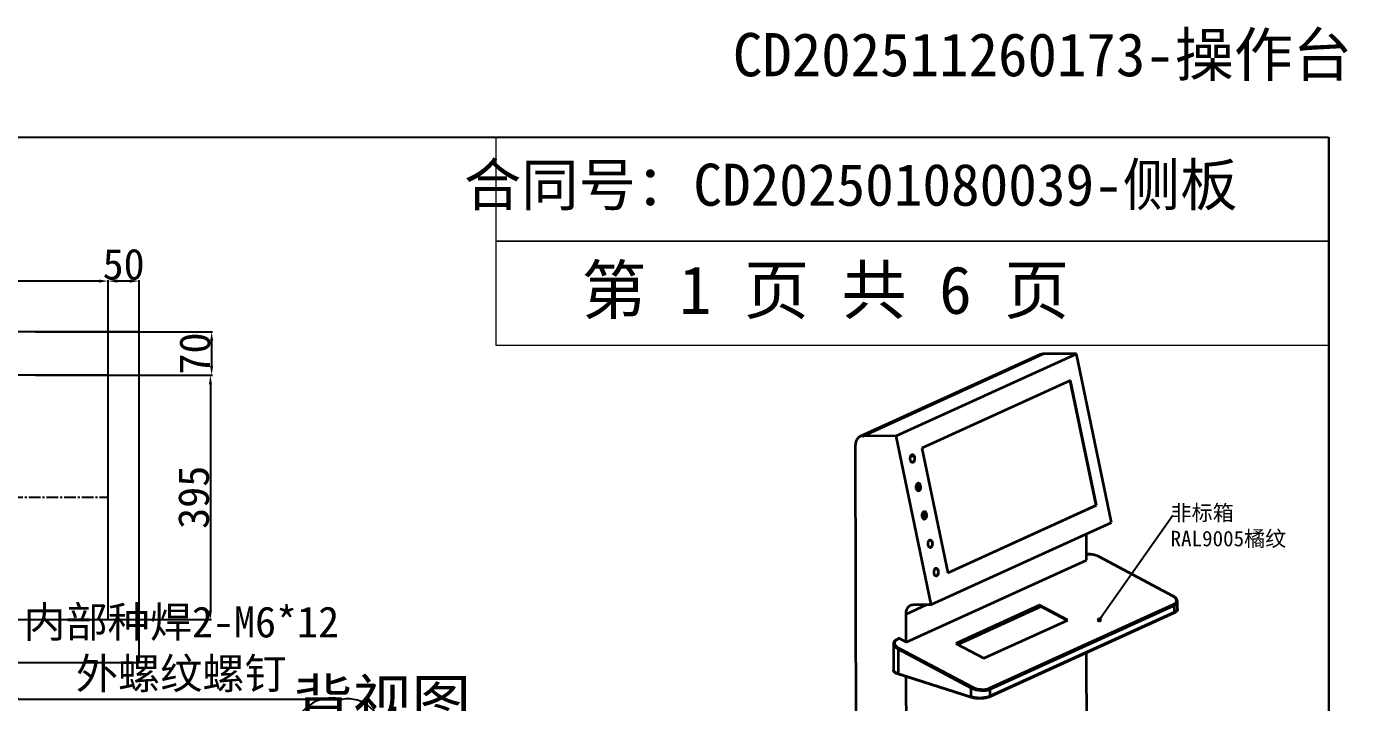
# Model space of a CAD drawing. Header units: millimetres. Extents: x 7760 to 23106, y -3343 to 6769.
# Drawn here: x 12311 to 14448, y 5676 to 6769 of the extents above; entities that cross this region are included whole.
import ezdxf

# ---------------------------------------------------------------- set-up
doc = ezdxf.new("R2010")
doc.units = ezdxf.units.MM
for name, pattern in [('ACAD_ISO04W100', [30, 24, -3, 0, -3]), ('AD_LTYPE6 0 mm', [16, 13, -1, 1, -1]), ('CENTER2', [28.575, 19.05, -3.175, 3.175, -3.175])]:
    doc.linetypes.add(name, pattern=pattern)
for name, color, linetype, lineweight in [('ACADxuxian1', 6, 'AD_LTYPE6 0 mm', 0), ('ACAD注释层', 3, 'Continuous', 0), ('图框', 7, 'Continuous', 15)]:
    doc.layers.add(name, color=color, linetype=linetype, lineweight=lineweight)
doc.layers.add('xuxian1', color=6, linetype='ACAD_ISO04W100')
doc.styles.add('SLDTEXTSTYLE0', font='')
doc.styles.get("Standard").update_dxf_attribs({"font": ''})
doc.styles.get('SLDTEXTSTYLE0').set_extended_font_data('宋体')
doc.styles.get('Standard').set_extended_font_data('SimSun')
doc.dimstyles.new('50#', dxfattribs={"dimtxt": 50, "dimasz": 15, "dimexe": 1.5, "dimexo": 3, "dimgap": 2, "dimtad": 1, "dimtoh": 1, "dimzin": 12, "dimdsep": 46, "dimtxsty": 'Standard', "dimcen": 20, "dimclrd": 3, "dimclre": 3, "dimclrt": 7, "dimadec": 0, "dimazin": 3, "dimtfac": 1, "dimtmove": 0, "dimatfit": 3, "dimfxl": 0, "dimarcsym": 0})
doc.dimstyles.new('SLDDIMSTYLE3', dxfattribs={"dimtxt": 0.18, "dimasz": 8.128, "dimexe": 0, "dimexo": 0.0625, "dimgap": 0, "dimtad": 0, "dimtih": 1, "dimtoh": 1, "dimdec": 0, "dimrnd": 1e-09, "dimzin": 0, "dimdsep": 46, "dimtxsty": 'Standard', "dimblk1": 'DOT', "dimblk2": 'DOT', "dimsah": 1, "dimcen": 0.09, "dimadec": 0, "dimazin": 0, "dimtfac": 8.128, "dimtdec": 0, "dimtofl": 0, "dimtmove": 0, "dimatfit": 3, "dimldrblk": 'DOT', "dimfxl": 0, "dimfrac": 2, "dimtolj": 1, "dimtzin": 0, "dimarcsym": 0})

# ---------------------------------------------------------------- blocks, each defined once
blk = doc.blocks.new('*D41')
at = {"color": 3, "lineweight": -2}
for p, q in [((12325.4, 6275.4), (12611.8, 6275.4)), ((12610.3, 6260.4), (12610.3, 6220.4)), ((12325.4, 6205.4), (12611.8, 6205.4))]:
    blk.add_line(p, q, dxfattribs=at)
at = {"color": 3}
for points in [[(12612.8, 6260.4), (12607.8, 6260.4), (12610.3, 6275.4)], [(12607.8, 6220.4), (12612.8, 6220.4), (12610.3, 6205.4)]]:
    blk.add_solid(points, dxfattribs=at)
at = {"layer": 'Defpoints', "color": 0}
for p in [(12322.4, 6275.4), (12322.4, 6205.4), (12610.3, 6205.4)]:
    blk.add_point(p, dxfattribs=at)
at = {"color": 7, "insert": (12583.3, 6240.4), "char_height": 50, "attachment_point": 5, "rotation": 90}
blk.add_mtext('70', dxfattribs=at)
blk = doc.blocks.new('*D42')
at = {"color": 3, "lineweight": -2}
for p, q in [((12388.2, 6205.4), (12609.8, 6205.4)), ((12608.3, 6190.4), (12608.3, 5825.4)), ((12388.2, 5810.4), (12609.8, 5810.4))]:
    blk.add_line(p, q, dxfattribs=at)
at = {"color": 3}
for points in [[(12610.8, 6190.4), (12605.8, 6190.4), (12608.3, 6205.4)], [(12605.8, 5825.4), (12610.8, 5825.4), (12608.3, 5810.4)]]:
    blk.add_solid(points, dxfattribs=at)
at = {"layer": 'Defpoints', "color": 0}
for p in [(12385.2, 6205.4), (12385.2, 5810.4), (12608.3, 5810.4)]:
    blk.add_point(p, dxfattribs=at)
at = {"color": 7, "insert": (12581.3, 6007.9), "char_height": 50, "attachment_point": 5, "rotation": 90}
blk.add_mtext('395', dxfattribs=at)
blk = doc.blocks.new('*D43')
at = {"color": 3, "lineweight": -2}
for p, q in [((12442.9, 6119.8), (12442.9, 6359)), ((12477.9, 6357.5), (12457.9, 6357.5)), ((12492.9, 6119.8), (12492.9, 6359))]:
    blk.add_line(p, q, dxfattribs=at)
at = {"color": 3}
for points in [[(12457.9, 6360), (12457.9, 6355), (12442.9, 6357.5)], [(12477.9, 6355), (12477.9, 6360), (12492.9, 6357.5)]]:
    blk.add_solid(points, dxfattribs=at)
at = {"layer": 'Defpoints', "color": 0}
for p in [(12442.9, 6357.5), (12442.9, 6116.8), (12492.9, 6116.8)]:
    blk.add_point(p, dxfattribs=at)
at = {"color": 7, "insert": (12467.9, 6384.5), "char_height": 50, "attachment_point": 5}
blk.add_mtext('50', dxfattribs=at)
blk = doc.blocks.new('*D44')
at = {"color": 3, "lineweight": -2}
for p, q in [((11742.9, 6099), (11742.9, 6359)), ((12427.9, 6357.5), (11757.9, 6357.5)), ((12442.9, 6119.8), (12442.9, 6359))]:
    blk.add_line(p, q, dxfattribs=at)
at = {"color": 3}
for points in [[(11757.9, 6360), (11757.9, 6355), (11742.9, 6357.5)], [(12427.9, 6355), (12427.9, 6360), (12442.9, 6357.5)]]:
    blk.add_solid(points, dxfattribs=at)
at = {"layer": 'Defpoints', "color": 0}
for p in [(11742.9, 6357.5), (12442.9, 6116.8), (11742.9, 6096)]:
    blk.add_point(p, dxfattribs=at)
at = {"color": 7, "insert": (12092.9, 6384.5), "char_height": 50, "attachment_point": 5}
blk.add_mtext('700', dxfattribs=at)
blk = doc.blocks.new('JDJH')
at = {"layer": 'xuxian1', "linetype": 'ByBlock'}
for p, q in [((11168, 4312.8), (14925.7, 4312.8)), ((14925.7, 4312.8), (14925.7, 1732.7))]:
    blk.add_line(p, q, dxfattribs=at)
blk = doc.blocks.new('_DOT')
at = {"color": 0, "linetype": 'ByBlock', "lineweight": -2}
blk.add_line((-0.5, 0), (-1, 0), dxfattribs=at)
at = {"color": 0, "linetype": 'ByBlock', "const_width": 0.5}
blk.add_lwpolyline([(-0.25, 0, 1), (0.25, 0, 1)], format="xyb", close=True, dxfattribs=at)
blk = doc.blocks.new('*D234')
at = {"color": 3, "lineweight": -2}
for p, q in [((12179.1, 5782), (12167.7, 5791.6)), ((12190.6, 5772.3), (12195.2, 5768.5)), ((12298.9, 5681.2), (12206.7, 5758.8)), ((12821.3, 5681.2), (12298.9, 5681.2))]:
    blk.add_line(p, q, dxfattribs=at)
at = {"color": 3}
for points in [[(12177.5, 5780.1), (12180.7, 5783.9), (12190.6, 5772.3)], [(12208.3, 5760.7), (12205.1, 5756.9), (12195.2, 5768.5)]]:
    blk.add_solid(points, dxfattribs=at)
at = {"layer": 'Defpoints', "color": 0}
for p in [(12190.6, 5772.3), (12195.2, 5768.5)]:
    blk.add_point(p, dxfattribs=at)
at = {"color": 7, "insert": (12561.1, 5762), "char_height": 50, "attachment_point": 5}
blk.add_mtext('内部种焊2-M6*12\\P外螺纹螺钉', dxfattribs=at)
blk = doc.blocks.new('zw$B883')
at = {"color": 7, "linetype": 'Continuous', "lineweight": 35}
for p, q in [((524.4, 973.2), (232.7, 840.5)), ((237.3, 841.5), (528.9, 974.2)), ((291.2, 841.8), (582.8, 974.5)), ((582.8, 974.5), (528.9, 974.2)), ((639.8, 701.8), (582.8, 974.5)), ((573.1, 931.1), (332.9, 821.8)), ((615, 729.6), (572.9, 931)), ((615.2, 729.6), (573.1, 931.1)), ((291.2, 841.8), (237.3, 841.5)), ((348.2, 569.1), (291.2, 841.8)), ((225.2, 826.3), (226.7, 101.7)), ((332.9, 821.8), (375, 620.3)), ((319.4, 809.6), (313.8, 807.1)), ((323.2, 759.7), (324.6, 756.9)), ((326.2, 760.2), (324.5, 763.6)), ((325.3, 763.4), (327, 759.9)), ((327, 759.9), (326.2, 760.2)), ((375, 620.3), (615.2, 729.6)), ((375, 620.4), (615, 729.6)), ((615, 729.6), (615.2, 729.6)), ((334.8, 714.9), (332.8, 714.1)), ((333.1, 710.9), (334, 711.3)), ((334.8, 711), (333.3, 710.3)), ((334.8, 711), (334, 711.3)), ((335.3, 711), (334.5, 711.3)), ((335.7, 716.1), (336.7, 719.1)), ((335.7, 710.7), (337.3, 707.5)), ((338.2, 718.3), (337.2, 715.5)), ((338.1, 715.2), (337.2, 715.5)), ((338.1, 713.7), (337.2, 714)), ((339, 710.5), (337.2, 714)), ((338.1, 715.2), (338.8, 717.5)), ((338.1, 713.7), (339.6, 710.5)), ((348.2, 569.1), (639.8, 701.8)), ((599.1, 641), (599, 683.2)), ((738, 583.3), (619.5, 646.1)), ((738.6, 583.3), (620.1, 646.1)), ((307.5, 508.3), (599.1, 641)), ((319.5, 568.9), (348.2, 569.1)), ((523.3, 568), (387.8, 506.3)), ((523.2, 567.1), (388.7, 505.9)), ((391.1, 504.6), (525.6, 565.8)), ((441.9, 433.7), (740.4, 569.5)), ((741.4, 567.7), (443, 431.9)), ((741.5, 556.6), (443, 420.8)), ((523.2, 567.1), (523.3, 568)), ((567.7, 543.4), (523.2, 567.1)), ((568.8, 543.9), (523.3, 568)), ((741.5, 556.6), (741.4, 567.7)), ((741.5, 555.6), (741.5, 556.6)), ((746.5, 561.9), (746.4, 573.7)), ((746.5, 560.9), (746.5, 561.9)), ((307.5, 508.3), (307.4, 553.7)), ((433.2, 482.2), (568.8, 543.9)), ((741.5, 555.6), (443, 419.8)), ((295.8, 514.1), (292.4, 512.6)), ((296.7, 514.1), (293.2, 512.5)), ((307.5, 508.3), (296.7, 514.1)), ((286.8, 505.5), (286.9, 463.6)), ((412.9, 434), (294.4, 496.9)), ((294.4, 496.9), (294.5, 457.4)), ((295.7, 498.7), (414.1, 435.9)), ((387.8, 506.3), (433.2, 482.2)), ((600, 208.5), (599.4, 491)), ((286.9, 463.6), (286.9, 462.7)), ((294.5, 457.4), (412.9, 419.7)), ((294.5, 456.5), (294.5, 457.4)), ((412.9, 418.8), (294.5, 456.5)), ((308.4, 75.7), (307.6, 452.3)), ((412.9, 419.7), (412.9, 434)), ((443, 431.9), (443, 420.8)), ((412.9, 418.8), (412.9, 419.7)), ((443, 419.8), (443, 420.8))]:
    blk.add_line(p, q, dxfattribs=at)
at = {"color": 8, "linetype": 'Continuous', "lineweight": 35}
for p, q in [((325.3, 763.4), (324.5, 763.6)), ((339.6, 710.3), (339, 710.5)), ((307.4, 553.7), (341.1, 569))]:
    blk.add_line(p, q, dxfattribs=at)
at = {"color": 7, "linetype": 'Continuous', "lineweight": 35, "flags": 128}
for points in [[(237.3, 841.5), (235.7, 841.4), (234.2, 841.1), (232.8, 840.5), (231.5, 839.8), (230.2, 838.9), (229.1, 837.8), (228.1, 836.6), (227.3, 835.2), (226.5, 833.6), (226, 831.9), (225.6, 830.1), (225.3, 828.3), (225.2, 826.3)], [(316.4, 810.8), (315.8, 810.4), (315.1, 809.8), (314.6, 809.1), (314.2, 808.2), (313.9, 807.2), (313.7, 806.2), (313.6, 805.1), (313.6, 804.1), (313.8, 803), (314.1, 802), (314.6, 801.2), (315.1, 800.4), (315.7, 799.8), (316.3, 799.4), (317, 799.1), (317.8, 799), (318.5, 799.2), (319.2, 799.5), (319.8, 800), (320.4, 800.6), (320.9, 801.4), (321.2, 802.3), (321.5, 803.3), (321.6, 804.4), (321.7, 805.5), (321.5, 806.5), (321.3, 807.5), (320.9, 808.5), (320.5, 809.3), (319.9, 810), (319.3, 810.5), (318.6, 810.9), (317.9, 811), (317.1, 811), (316.4, 810.8)], [(317.2, 811), (317.4, 811), (318.1, 810.7), (318.8, 810.3), (319.4, 809.7), (319.9, 808.9), (320.3, 808), (320.6, 807), (320.8, 806), (320.9, 804.9), (320.8, 803.9), (320.6, 802.8), (320.3, 801.9), (319.8, 801), (319.3, 800.3), (318.7, 799.7), (318, 799.3)], [(318, 799.3), (317.3, 799.1), (317.3, 799.1)], [(326, 764.9), (325.4, 764.5), (324.7, 763.9), (324.2, 763.2), (323.8, 762.3), (323.5, 761.3), (323.3, 760.3), (323.2, 759.2), (323.2, 758.2), (323.4, 757.1), (323.7, 756.1), (324.1, 755.3), (324.7, 754.5), (325.3, 753.9), (325.9, 753.5), (326.6, 753.2), (327.4, 753.1), (328.1, 753.3), (328.8, 753.6), (329.4, 754.1), (330, 754.7), (330.5, 755.5), (330.8, 756.4), (331.1, 757.4), (331.2, 758.5), (331.3, 759.6), (331.1, 760.6), (330.9, 761.6), (330.5, 762.6), (330.1, 763.4), (329.5, 764.1), (328.9, 764.6), (328.2, 765), (327.5, 765.1), (326.7, 765.1), (326, 764.9)], [(324.6, 756.9), (324.9, 756.5), (325.2, 756.4), (325.7, 756.4), (326.1, 756.6), (326.5, 757), (326.8, 757.6), (327, 758.2), (327.2, 758.8), (327.1, 759.4), (327, 759.9)], [(327.1, 753.2), (327.1, 753.3), (326.8, 753.7), (326.5, 753.9), (326.1, 754), (325.7, 753.8), (325.5, 753.7)], [(326, 754), (326.2, 753.5), (326.3, 753.3)], [(326.8, 765.1), (327, 765.1), (327.7, 764.8), (328.4, 764.4), (329, 763.8), (329.5, 763), (329.9, 762.1), (330.2, 761.1), (330.4, 760.1), (330.5, 759), (330.4, 758), (330.2, 756.9), (329.9, 756), (329.4, 755.1), (328.9, 754.4), (328.3, 753.8), (327.6, 753.4)], [(327.6, 753.4), (326.9, 753.2), (326.9, 753.2)], [(335.6, 719), (335, 718.6), (334.3, 718), (333.8, 717.3), (333.4, 716.4), (333.1, 715.4), (332.9, 714.4), (332.8, 713.3), (332.8, 712.3), (333, 711.2), (333.3, 710.2), (333.7, 709.4), (334.3, 708.6), (334.9, 708), (335.5, 707.6), (336.2, 707.3), (337, 707.2), (337.7, 707.4), (338.4, 707.7), (339, 708.2), (339.6, 708.8), (340.1, 709.6), (340.4, 710.5), (340.7, 711.5), (340.8, 712.6), (340.9, 713.7), (340.7, 714.7), (340.5, 715.7), (340.1, 716.7), (339.7, 717.5), (339.1, 718.2), (338.5, 718.7), (337.8, 719.1), (337.1, 719.2), (336.3, 719.2), (335.6, 719)], [(336.4, 719.2), (336.6, 719.2), (337.3, 718.9), (338, 718.5), (338.6, 717.9), (339.1, 717.1), (339.5, 716.2), (339.8, 715.2), (340, 714.2), (340.1, 713.1), (340, 712.1), (339.8, 711), (339.5, 710.1), (339, 709.2), (338.5, 708.5), (337.9, 707.9), (337.2, 707.5)], [(337.2, 707.5), (336.5, 707.3), (336.5, 707.3)], [(339, 710.5), (339.1, 710), (339.1, 709.4)], [(345.2, 673.1), (344.6, 672.7), (343.9, 672.1), (343.4, 671.4), (343, 670.5), (342.7, 669.5), (342.5, 668.5), (342.4, 667.4), (342.4, 666.4), (342.6, 665.3), (342.9, 664.4), (343.3, 663.5), (343.9, 662.7), (344.5, 662.1), (345.1, 661.7), (345.8, 661.4), (346.6, 661.3), (347.3, 661.5), (348, 661.8), (348.6, 662.3), (349.2, 662.9), (349.7, 663.7), (350, 664.6), (350.3, 665.6), (350.4, 666.7), (350.5, 667.8), (350.3, 668.8), (350.1, 669.9), (349.7, 670.8), (349.3, 671.6), (348.7, 672.3), (348.1, 672.8), (347.4, 673.2), (346.7, 673.3), (345.9, 673.3), (345.2, 673.1)], [(346, 673.3), (346.2, 673.3), (346.9, 673), (347.6, 672.6), (348.2, 672), (348.7, 671.2), (349.1, 670.3), (349.4, 669.3), (349.6, 668.3), (349.7, 667.2), (349.6, 666.2), (349.4, 665.1), (349.1, 664.2), (348.6, 663.3), (348.1, 662.6), (347.5, 662), (346.8, 661.6)], [(346.8, 661.6), (346.1, 661.4), (346.1, 661.4)], [(354.8, 627.2), (354.1, 626.8), (353.5, 626.2), (353, 625.5), (352.6, 624.6), (352.3, 623.6), (352.1, 622.6), (352, 621.5), (352, 620.5), (352.2, 619.4), (352.5, 618.5), (352.9, 617.6), (353.5, 616.8), (354.1, 616.2), (354.7, 615.8), (355.4, 615.5), (356.1, 615.4), (356.9, 615.6), (357.6, 615.9), (358.2, 616.4), (358.8, 617), (359.3, 617.8), (359.6, 618.7), (359.9, 619.7), (360, 620.8), (360, 621.9), (359.9, 622.9), (359.7, 624), (359.3, 624.9), (358.8, 625.7), (358.3, 626.4), (357.7, 626.9), (357, 627.3), (356.3, 627.4), (355.5, 627.4), (354.8, 627.2)], [(355.6, 627.4), (355.8, 627.4), (356.5, 627.1), (357.2, 626.7), (357.8, 626.1), (358.3, 625.3), (358.7, 624.4), (359, 623.5), (359.2, 622.4), (359.3, 621.3), (359.2, 620.3), (359, 619.2), (358.7, 618.3), (358.2, 617.4), (357.7, 616.7), (357.1, 616.1), (356.4, 615.7)], [(356.4, 615.7), (355.7, 615.5), (355.7, 615.5)], [(307.4, 553.7), (307.5, 555.7), (307.7, 557.6), (308.1, 559.4), (308.7, 561.1), (309.4, 562.6), (310.3, 564), (311.3, 565.3), (312.4, 566.4), (313.6, 567.3), (315, 568), (316.4, 568.5), (317.9, 568.8), (319.5, 568.9)], [(746.5, 561.9), (746.5, 561.8), (746.3, 561), (746, 560.2), (745.5, 559.4), (744.8, 558.7), (743.8, 557.9), (742.7, 557.3), (741.5, 556.6)], [(746.5, 561.9), (746.5, 561.8), (746.3, 561), (746, 560.2), (745.5, 559.4), (744.8, 558.7), (743.8, 557.9), (742.7, 557.3), (741.5, 556.6)], [(746.5, 560.9), (746.5, 560.8), (746.3, 560), (746, 559.2), (745.5, 558.4), (744.8, 557.7), (743.8, 557), (742.7, 556.3), (741.5, 555.6)], [(294.5, 457.4), (293, 458), (291.6, 458.6), (290.4, 459.2), (289.3, 459.9), (288.4, 460.6), (287.7, 461.4), (287.3, 462.2), (287, 462.9), (286.9, 463.6)], [(294.5, 457.4), (293, 458), (291.6, 458.6), (290.4, 459.2), (289.3, 459.9), (288.4, 460.6), (287.7, 461.4), (287.3, 462.2), (287, 462.9), (286.9, 463.6)], [(294.5, 456.5), (293, 457), (291.6, 457.6), (290.4, 458.2), (289.3, 458.9), (288.4, 459.6), (287.7, 460.4), (287.3, 461.2), (287, 462), (286.9, 462.7)], [(443, 420.8), (441.6, 420.2), (440, 419.7), (438.3, 419.2), (436.5, 418.8), (434.6, 418.5), (432.6, 418.2), (430.6, 418), (428.5, 417.9), (426.4, 417.9), (424.3, 417.9), (422.2, 418), (420.2, 418.2), (418.3, 418.5), (416.4, 418.9), (414.6, 419.3), (412.9, 419.7)], [(443, 420.8), (441.6, 420.2), (440, 419.7), (438.3, 419.2), (436.5, 418.8), (434.6, 418.5), (432.6, 418.2), (430.6, 418), (428.5, 417.9), (426.4, 417.9), (424.3, 417.9), (422.2, 418), (420.2, 418.2), (418.3, 418.5), (416.4, 418.9), (414.6, 419.3), (412.9, 419.7)], [(443, 419.8), (441.6, 419.2), (440, 418.7), (438.3, 418.2), (436.5, 417.8), (434.6, 417.5), (432.6, 417.2), (430.6, 417), (428.5, 416.9), (426.4, 416.9), (424.3, 416.9), (422.2, 417), (420.2, 417.2), (418.3, 417.5), (416.4, 417.9), (414.6, 418.3), (412.9, 418.8)]]:
    blk.add_lwpolyline(points, dxfattribs=at)
at = {"color": 7, "linetype": 'Continuous', "lineweight": 35}
for centre, radius, start, end in [((528.9, 963.1), 11.1, 89.9137, 114.3184), ((323.6, 759.1), 2.77, 294.9464, 22.5852), ((326.8, 764.1), 1.65, 173.8756, 203.9692), ((334.3, 710.7), 0.673, 73.9178, 116.6662), ((333.8, 716.6), 1.92, 299.9061, 344.3993), ((335.1, 710.4), 0.645, 21.8644, 117.1099), ((339.1, 714.7), 2.03, 158.7292, 201.5005), ((339.9, 714.5), 2.03, 158.7292, 201.5005), ((739.4, 567.7), 2.09, 0.2911, 59.1524), ((296.2, 513.2), 0.968, 58.7867, 112.4587), ((297, 496.5), 2.59, 120.7839, 171.8495), ((415.5, 433.7), 2.59, 120.7839, 171.8495), ((440.9, 431.9), 2.09, 0.2911, 59.1524)]:
    blk.add_arc(centre, radius, start, end, dxfattribs=at)
at = {"color": 8, "linetype": 'Continuous', "lineweight": 35}
for centre, radius, start, end in [((619.8, 645.6), 0.584, 64.94, 120.1367), ((738.3, 582.8), 0.584, 64.9441, 120.1363), ((292.7, 511.7), 0.968, 58.785, 112.4949)]:
    blk.add_arc(centre, radius, start, end, dxfattribs=at)
for centre, major_axis, ratio, start_param, end_param in [((606.9, 640.3), (19.7, -3.1), 0.475944, 0.947995, 2.049883), ((725.1, 576.1), (21.3, -3.1), 0.469659, 5.653104, 6.349716), ((308.2, 503.1), (21.3, -3.1), 0.469659, 3.208124, 4.082308)]:
    blk.add_ellipse(centre, major_axis=major_axis, ratio=ratio, start_param=start_param, end_param=end_param, dxfattribs=at)
at = {"color": 7, "linetype": 'Continuous', "lineweight": 35}
for centre, major_axis, ratio, start_param, end_param in [((725.3, 577.5), (19.7, -3.1), 0.475944, 5.660384, 7.23118), ((308.4, 504.5), (19.7, -3.1), 0.475944, 2.518791, 4.089588), ((426.6, 440.3), (21.3, -3.1), 0.469659, 4.082308, 5.653104), ((426.8, 441.7), (19.7, -3.1), 0.475944, 4.089588, 5.660384)]:
    blk.add_ellipse(centre, major_axis=major_axis, ratio=ratio, start_param=start_param, end_param=end_param, dxfattribs=at)
for points, knots in [([(620.1, 646.1), (619.8, 646.3), (619.1, 646.7), (617.7, 647.3), (616.1, 647.9), (614.3, 648.5), (612.5, 649), (610.7, 649.5), (608.8, 649.8), (607, 650.1), (605.1, 650.3), (603.2, 650.4), (601.4, 650.4), (600, 650.4), (599.3, 650.3), (599.1, 650.3)], [0, 0, 0, 0, 0.045191, 0.131034, 0.216622, 0.301943, 0.387016, 0.471862, 0.556505, 0.640972, 0.725293, 0.809506, 0.893654, 0.97779, 1, 1, 1, 1]), ([(746.4, 573.7), (746.4, 573.8), (746.4, 574.3), (746.3, 575.2), (746, 576.2), (745.5, 577.2), (744.9, 578.2), (744.1, 579.2), (743.1, 580.2), (742, 581.1), (740.7, 582), (739.6, 582.7), (738.8, 583.2), (738.6, 583.3)], [0, 0, 0, 0, 0.041865, 0.134251, 0.228173, 0.324572, 0.423792, 0.525529, 0.629033, 0.73348, 0.838225, 0.942821, 1, 1, 1, 1]), ([(292.4, 512.6), (292.2, 512.5), (291.5, 512.2), (290.5, 511.6), (289.5, 510.8), (288.6, 510), (287.9, 509.1), (287.4, 508.1), (287, 507.1), (286.8, 506.3), (286.8, 505.7), (286.8, 505.5)], [0, 0, 0, 0, 0.067825, 0.197194, 0.326436, 0.45443, 0.579969, 0.702131, 0.820858, 0.937082, 1, 1, 1, 1])]:
    blk.add_open_spline(points, degree=3, knots=knots, dxfattribs=at)
at = {"color": 7, "linetype": 'Continuous', "lineweight": 0, "insert": (735.2, 729.9), "char_height": 25, "attachment_point": 1}
blk.add_mtext('非标箱\\PRAL9005橘纹', dxfattribs=at)
at = {"color": 7, "linetype": 'Continuous', "lineweight": 0}
blk.add_leader([(620, 544.2), (739.1, 713.4)], dimstyle='SLDDIMSTYLE3', dxfattribs=at)

msp = doc.modelspace()

# ---------------------------------------------------------------- linework, layer by layer
at = {"color": 1, "linetype": 'CENTER2'}
msp.add_line((11742.9016, 6007.8826), (12442.9016, 6007.8826), dxfattribs=at)
for points in [[(11642.9016, 5740.6826), (12492.9016, 5740.6826), (12492.9016, 6275.3826), (11642.9016, 6275.3826)], [(11742.9016, 5810.3826), (12442.9016, 5810.3826), (12442.9016, 6205.3826), (11742.9016, 6205.3826)]]:
    msp.add_lwpolyline(points, close=True)
msp.add_lwpolyline([(12884.8543, 5621.3936, 0.5), (12821.2821, 5681.1641, 0.5), (12743.1532, 5621.3936, 0.5)], format="xyb")
at = {"layer": 'ACADxuxian1', "linetype": 'ByBlock', "lineweight": -2, "ltscale": 0.2}
msp.add_line((14417.3769, 6590.186), (14417.3769, 2055.1515), dxfattribs=at)
at = {"layer": 'ACAD注释层', "linetype": 'Continuous', "lineweight": 0}
for p, q in [((13070.3039, 6421.8019), (13070.3039, 6590.186)), ((13070.3039, 6253.4177), (13070.3039, 6421.8019)), ((14417.3769, 6253.4177), (13070.3039, 6253.4177))]:
    msp.add_line(p, q, dxfattribs=at)
msp.add_lwpolyline([(14417.3769, 6421.8019), (13070.3039, 6421.8019), (14417.3769, 6421.8019)], dxfattribs=at)

# ---------------------------------------------------------------- block references
at = {"xscale": 1.7556, "yscale": 1.7556, "zscale": 1.7556}
msp.add_blockref('JDJH', (-11786.2455, -981.3455), dxfattribs=at)
msp.add_blockref('zw$B883', (13426.3394, 5265.4635))

# ---------------------------------------------------------------- texts
at = {"layer": 'ACAD注释层', "color": 0, "linetype": 'Continuous', "lineweight": 0, "width": 1688.912674, "attachment_point": 1, "line_spacing_factor": 1.194679}
for s, insert, char_height in [('{\\T1.001;合同号：CD202501080039-侧板}', (13018.3059, 6547.3918), 68), ('{\\T1.001;第 1 页 共 6 页}', (13208.4721, 6381.7346), 77.173912)]:
    msp.add_mtext(s, dxfattribs=dict(at, insert=insert, char_height=char_height))
at = {"layer": '图框', "char_height": 70, "attachment_point": 2, "style": 'SLDTEXTSTYLE0'}
for s, insert in [('{\\fSimSun|b0|i0|c134|p2;\\T1.001;\\C0;CD202511260173-操作台}', (13954.3286, 6758.6884)), ('背视图', (12886.2817, 5712.902))]:
    msp.add_mtext(s, dxfattribs=dict(at, insert=insert))

# ---------------------------------------------------------------- dimensions: what is measured, and where the dimension line sits
dim = msp.add_linear_dim(base=(11742.9016, 6357.5138), p1=(12442.9016, 6116.7801), p2=(11742.9016, 6095.9974), dimstyle='50#')
dim.commit()
dim.dimension.update_dxf_attribs({"geometry": '*D44', "text_midpoint": (12092.9016, 6384.5138)})
dim = msp.add_linear_dim(base=(12442.9016, 6357.5138), p1=(12492.9016, 6116.7801), p2=(12442.9016, 6116.7801), dimstyle='50#')
dim.commit()
dim.dimension.update_dxf_attribs({"geometry": '*D43', "text_midpoint": (12467.9016, 6357.5138), "dimtype": 160})
for base, p1, p2, picture, middle in [((12610.3231, 6205.3826), (12322.408, 6275.3826), (12322.408, 6205.3826), '*D41', (12583.3231, 6240.3826)), ((12608.3231, 5810.3826), (12385.1764, 6205.3826), (12385.1764, 5810.3826), '*D42', (12581.3231, 6007.8826))]:
    dim = msp.add_linear_dim(base=base, p1=p1, p2=p2, angle=90, dimstyle='50#')
    dim.commit()
    dim.dimension.update_dxf_attribs({"geometry": picture, "text_midpoint": middle})
dim = msp.add_diameter_dim_2p(p1=(12190.6065, 5772.3146), p2=(12195.1967, 5768.4507), text='内部种焊2-M6*12\\P外螺纹螺钉', dimstyle='50#', override={"dimtxsty": 'Standard'})
dim.commit()
dim.dimension.update_dxf_attribs({"geometry": '*D234', "text_midpoint": (12298.891, 5681.1641), "dimtype": 163})

doc.saveas('drawing.dxf')
